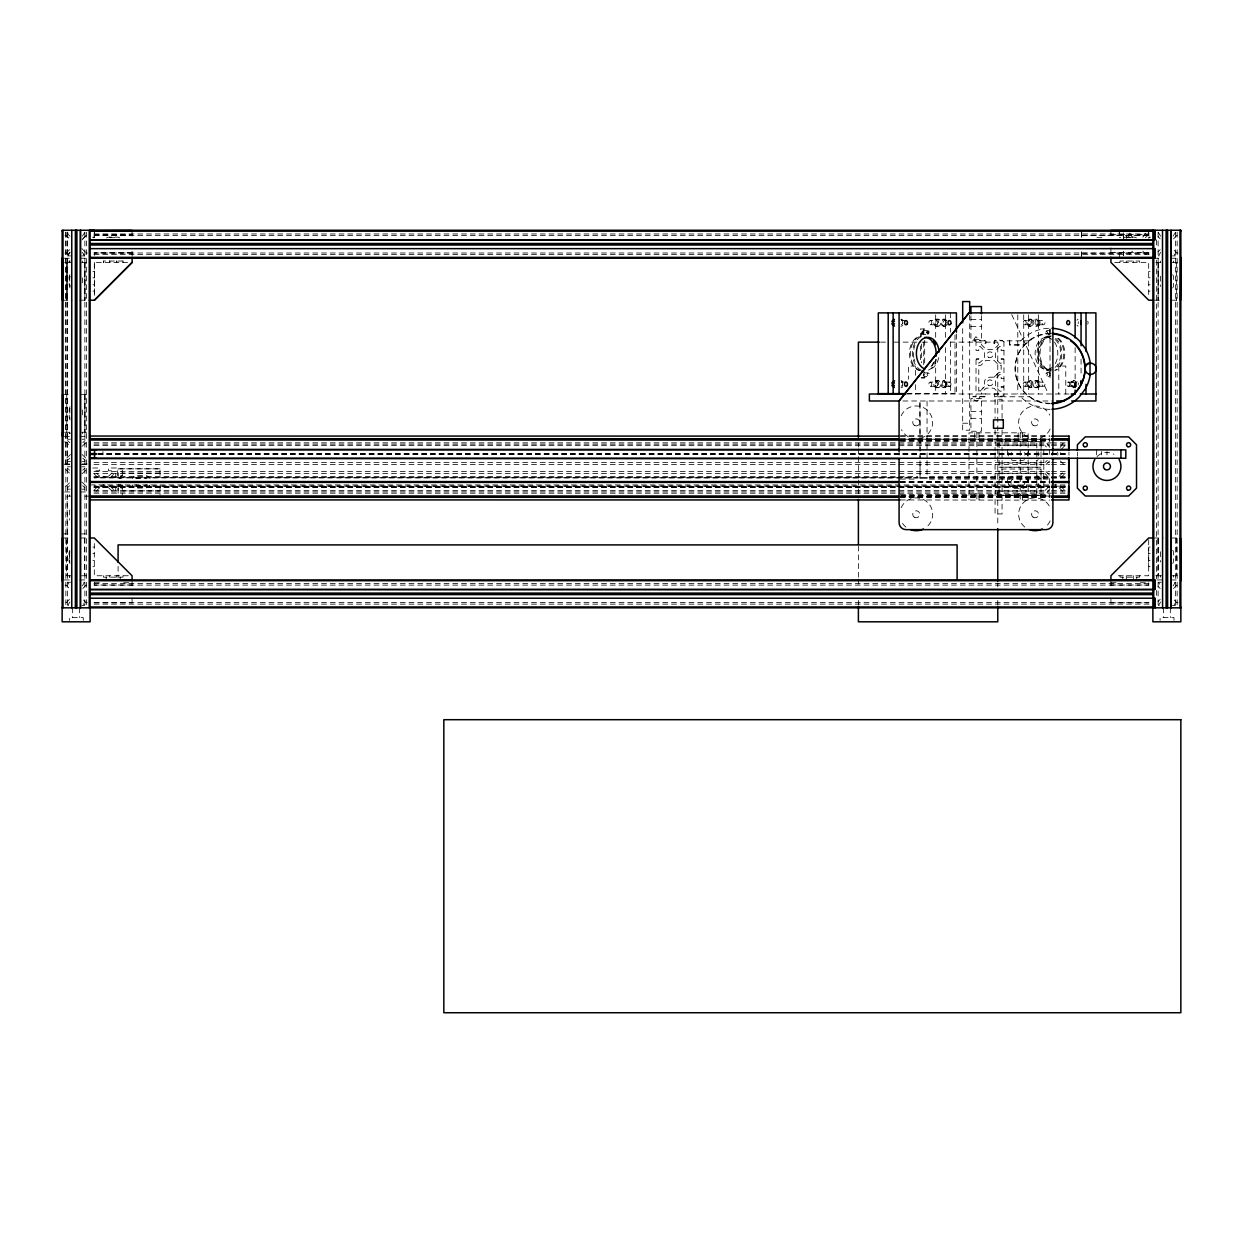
<?xml version="1.0" encoding="UTF-8"?>
<svg xmlns="http://www.w3.org/2000/svg" width="1243" height="1243" viewBox="0 0 1243 1243"><rect width="100%" height="100%" fill="white"/><g stroke="black" fill="none" stroke-linecap="round" stroke-linejoin="round"><path stroke-width="0.75" stroke-dasharray="5 3.75" d="M118.085 493.269L118.085 486.137M118.085 477.84L118.085 468.829L160.036 468.829L160.036 478.369M994.167 394L998.362 394L998.362 392.617L994.089 388.329L989.972 387.909L985.854 388.329L981.582 392.679L981.582 394L985.777 393.922C987.952 399.873 979.313 394.171 979.142 398.024C977.759 406.181 967.613 394.419 975.988 396.719L976.035 359.18M972.663 340.8L975.988 340.862L972.663 340.862L975.895 336.651L979.344 340.38M978.785 358.963L976.345 359.041L978.785 358.963L978.785 363.236L984.378 358.885L984.378 350.666L980.09 346.377L978.785 346.377L978.785 350.65L976.035 350.371L975.988 340.784M979.111 398.117L979.655 396.828M980.105 391.203L984.378 386.853L984.378 382.549A5.329 5.329 0 0 1 989.708 377.219L994.089 377.142L998.968 372.325L1001.159 372.247L1001.159 365.256L998.968 365.333L994.074 360.361L985.854 360.361L980.96 365.333L978.785 365.333L978.785 391.203L984.378 386.853M1003.909 341.903C1004.437 340.66 991.898 337.35 994.167 343.658L998.362 343.581L998.362 344.964L994.074 349.252L989.972 349.671L985.854 349.252L981.582 344.901L981.582 343.581L985.777 343.581C988.123 338.189 977.977 341.701 979.298 339.945M994.089 377.219L998.968 372.247M994.167 343.658L994.447 340.877L1002.557 340.784M1001.159 386.93L1003.536 387.008L1001.159 386.93L1001.159 391.203L999.838 391.203L995.565 386.853L995.565 378.633L999.838 374.345L1001.159 374.345L1001.159 378.618L1003.862 378.447M1001.159 358.963L1003.536 359.041L1001.159 358.963L1001.159 363.236L999.838 363.236L995.565 358.885L995.565 350.666L999.838 346.377L1001.159 346.377L1001.159 350.65L1003.956 350.215M994.167 393.922L994.54 396.797L1003.847 395.927M1041.013 477.949L1041.013 469.031L999.061 469.031L999.061 495.258L1041.013 495.258L1041.013 451.473M1041.013 449.888L1041.416 440.504L1050.382 440.084M1068.98 455.187L1068.98 452.126M1119.29 235.238L1119.29 232.441M1123.656 239.883L1123.656 232.892L1123.656 238.64M1148.687 235.238L1148.687 232.441L1148.827 238.423M1148.687 539.882L1148.687 575.758L1114.707 575.758M1041.013 441.483L999.061 440.985L999.061 467.197L1041.013 467.197L999.061 467.197M924.046 374.485C921.964 381.275 936.072 371.346 924.574 373.04M924.031 374.609L923.176 375.806M66.267 252.997L69.624 249.657M82.38 236.201L84.664 232.596M67.743 254.535L69.888 252.313M82.799 238.858L86 235.517L87.461 235.517M70.028 252.313L67.883 255.903M81.867 239.977L86.155 235.517M69.468 599.328L66.267 602.669L64.947 602.669M82.38 585.873L84.524 582.283L81.727 582.283M69.888 601.985L67.743 605.59L70.54 605.59M82.799 588.529L86 585.189L87.321 585.189M1142.83 237.32L1146.03 232.596M1129.25 254.535L1132.466 251.195M1145.378 237.739L1147.522 235.517M1158.056 251.878L1160.201 249.657M1173.112 236.201L1175.256 232.596M1160.62 252.313L1158.476 255.903L1161.273 255.903M1173.532 238.858L1176.733 235.517L1178.053 235.517M1158.056 601.565L1160.201 599.328M1173.112 585.873L1175.256 582.283L1172.46 582.283M1160.62 601.985L1158.476 605.59L1161.273 605.59M1173.532 588.529L1176.733 585.189L1178.053 585.189M1049.403 454.487L1049.403 449.966L1045.114 445.678M1045.114 462.458L1047.259 460.33M1060.17 447.402L1063.386 442.881M1045.985 464.556L1050.879 459.661M1064.863 445.678L1060.59 449.966L1060.59 454.487M1045.114 490.426L1049.403 486.153L1049.822 482.035L1049.403 477.934L1045.114 473.645M1059.098 476.442L1063.992 471.548M1049.822 488.701L1046.606 493.222M1060.59 477.934L1064.863 473.645M70.447 454.534L65.988 458.822L64.62 458.822M82.784 442.694L85.021 440.55M67.542 460.298L69.763 458.17M82.1 446.315L86.559 442.042M65.848 486.37L70.307 482.082M82.644 470.242L84.881 468.098M67.402 487.846L69.624 485.702M81.96 473.863L86.42 469.59M93.815 490.364L98.275 486.091M108.374 476.38L112.833 472.107L112.833 470.786L108.467 470.786L108.467 467.989L117.417 468.005L118.085 478.384L120.882 478.26M99.813 487.567L95.354 491.855L95.354 493.16M109.928 477.871L114.387 473.583M104.863 476.38L103.34 476.38M103.34 487.567L104.863 487.567M927.868 373.04L927.014 374.609L927.868 375.806M1046.839 375.806L1047.694 374.236L1046.839 373.04M1049.993 331.073C1044.524 328.183 1044.571 336.775 1050.009 333.87M1046.715 333.87L1047.694 332.456L1046.699 331.073M1050.91 336.247L1049.185 336.558A17.48 12.352 -90 0 0 1040.034 353.447A17.48 12.352 -90 0 0 1049.185 370.336L1050.91 370.647M927.993 331.073C919.059 327.437 918.841 337.506 928.008 333.87M922.026 333.87L923.052 332.534L922.12 331.073M979.966 396.797L985.357 396.766M1002.557 396.797L994.586 396.781M94.002 233.964L1149.682 233.964M94.282 234.647L132.038 234.647M1110.931 234.647L1148.687 234.647M94.282 235.238L132.209 235.331M1081.534 235.238L1148.687 235.347M64.947 235.517L66.407 235.517L69.624 238.858L66.267 235.517M94.002 235.517L1149.682 235.517M92.883 237.087L94.282 237.087M1148.687 237.087L1150.086 237.087M92.883 237.677L94.282 237.677M109.664 237.677L116.656 237.677M1096.916 237.677L1103.908 237.677M1119.29 237.677L1120.689 237.677M1126.313 237.677L1133.305 237.677M1148.687 237.677L1150.086 237.677M132.038 252.469L94.282 252.469L94.282 257.254M1110.931 252.469L1148.687 252.469L1148.687 257.363M64.947 252.997L66.407 252.997M86 252.997L87.461 252.997M94.002 252.997L1149.682 252.997M1178.053 252.997L1176.733 252.997L1173.532 249.657M132.209 253.168L94.452 253.168L94.452 257.363M1081.705 253.168L1148.687 253.168M94.002 254.535L1149.682 254.535M67.743 255.903L70.54 255.903M81.727 255.903L84.664 255.903L82.535 252.313M1172.46 255.903L1175.256 255.903L1173.112 252.313M64.325 258.233L71.939 258.233M80.438 258.233L87.942 258.233M1153.753 258.233L1162.578 258.233M1171.061 258.233L1178.675 258.233M70.059 261.03L69.064 261.03L69.22 262.428M123.119 261.03L103.402 261.03L103.402 262.428M1160.62 261.03L1160.403 262.428M1173.361 261.03L1173.578 262.428M70.789 262.428L66.625 262.428L66.625 300.184M81.479 262.428L88.797 262.428M94.452 262.428L94.452 296.409L94.313 262.428L128.433 262.428M1114.707 262.428L1148.687 262.428L1148.687 294.529M1155.741 262.428L1161.521 262.428M1172.211 262.428L1180.57 262.428M92.914 271.518L94.452 271.518M1148.687 271.518L1150.086 271.518M92.914 277.81L94.452 277.81M1148.687 277.81L1150.086 277.81M92.914 284.802L94.452 284.802M1148.687 284.802L1150.086 284.802M92.914 291.095L94.452 291.095M1148.687 291.095L1150.086 291.095M62.43 300.184L72.078 300.184M79.832 300.184L89.387 300.184M1154.359 300.184L1162.671 300.184M1171.761 300.184L1179.98 300.184M936.274 319.187A3.496 2.47 -90 0 1 938.403 324.423A3.496 2.47 -90 0 1 934.13 324.423A3.496 2.47 -90 0 1 936.274 319.187L938.247 319.187A3.496 2.47 -90 0 1 940.392 324.423A3.496 2.47 -90 0 1 936.103 324.423A3.496 2.47 -90 0 1 938.247 319.187M943.577 319.187A3.496 2.47 -90 0 1 945.705 324.423A3.496 2.47 -90 0 1 941.433 324.423A3.496 2.47 -90 0 1 943.577 319.187L944.556 319.187M1029.841 319.202A3.496 2.47 -90 0 1 1031.69 324.656A3.496 2.47 -90 0 1 1027.417 324.19A3.496 2.47 -90 0 1 1029.841 319.202L1030.835 319.202A3.496 2.47 -90 0 1 1032.669 324.656A3.496 2.47 -90 0 1 1028.412 324.19A3.496 2.47 -90 0 1 1030.835 319.202M1035.528 319.187L1037.517 319.187M970.938 319.482L981.426 319.482M906.163 320.601L901.222 320.601A2.098 1.476 -90 0 1 901.284 324.749M930.339 320.585A2.098 1.476 -90 0 1 931.613 323.724A2.098 1.476 -90 0 1 929.049 323.724A2.098 1.476 -90 0 1 930.339 320.585L936.274 320.585M944.556 320.585A2.098 1.476 -90 0 1 945.845 323.724A2.098 1.476 -90 0 1 943.282 323.724A2.098 1.476 -90 0 1 944.556 320.585L949.512 320.585M1024.869 320.601A2.098 1.476 -90 0 1 1025.895 323.926A2.098 1.476 -90 0 1 1023.346 323.522A2.098 1.476 -90 0 1 1024.869 320.601L1029.81 320.601A2.098 1.476 -90 0 1 1030.851 323.926A2.098 1.476 -90 0 1 1028.287 323.522A2.098 1.476 -90 0 1 1029.81 320.601M1037.563 320.585L1043.498 320.585A2.098 1.476 -90 0 1 1044.773 323.724A2.098 1.476 -90 0 1 1042.209 323.724A2.098 1.476 -90 0 1 1043.498 320.585M930.339 324.78L936.274 324.78M944.556 324.78L949.512 324.78M1024.543 324.765L1029.484 324.765M1037.563 324.78L1043.498 324.78M936.274 326.179L938.247 326.179M943.577 326.179L944.556 326.179M1029.453 326.163L1030.447 326.163M1035.637 326.179L1037.61 326.179M970.938 326.443L981.426 326.443M924.792 328.975L920.333 328.975L920.441 336.604M1049.418 335.967L1051.407 335.967M1046.466 337.366L1049.418 337.366A16.081 11.373 -90 0 0 1038.154 355.545A16.081 11.373 -90 0 0 1052.37 368.985M980.012 340.784L985.357 340.846M1029.577 340.846L1003.956 340.846L1003.956 396.766L1029.608 396.766M880.557 342.136L886.352 342.136M894.354 342.136L921.032 342.136M922.353 342.136L931.473 342.136M950.242 342.136L997.772 342.136L997.772 447.014M1046.466 369.528L1049.418 369.528M1051.407 370.927L1049.418 370.927A17.48 12.352 -90 0 1 1037.175 351.163A17.48 12.352 -90 0 1 1052.619 336.558M1050.133 373.04C1044.477 370.026 1044.477 378.82 1050.133 375.806M921.42 377.779L924.683 377.779M921.327 377.919L924.792 377.919L924.683 372.17M936.523 380.731A3.496 2.47 -90 0 1 938.279 386.262A3.496 2.47 -90 0 1 934.006 385.641A3.496 2.47 -90 0 1 936.523 380.731L938.496 380.731A3.496 2.47 -90 0 1 940.252 386.262A3.496 2.47 -90 0 1 935.995 385.641A3.496 2.47 -90 0 1 938.496 380.731M943.577 380.715A3.496 2.47 -90 0 1 945.705 385.952A3.496 2.47 -90 0 1 941.433 385.952A3.496 2.47 -90 0 1 943.577 380.715L944.556 380.715M1029.655 380.715L1030.633 380.715A3.496 2.47 -90 0 1 1032.778 385.952A3.496 2.47 -90 0 1 1028.505 385.952A3.496 2.47 -90 0 1 1030.633 380.715M1035.714 380.715A3.496 2.47 -90 0 1 1037.656 386.107A3.496 2.47 -90 0 1 1033.384 385.796A3.496 2.47 -90 0 1 1035.714 380.715L1037.687 380.715A3.496 2.47 -90 0 1 1039.63 386.107A3.496 2.47 -90 0 1 1035.357 385.796A3.496 2.47 -90 0 1 1037.687 380.715M1073.16 380.715L1074.138 380.715M906.178 382.129L901.237 382.129A2.098 1.476 -90 0 1 901.253 386.293M930.339 382.114A2.098 1.476 -90 0 1 931.613 385.252A2.098 1.476 -90 0 1 929.049 385.252A2.098 1.476 -90 0 1 930.339 382.114L936.274 382.114M944.556 382.114L949.512 382.114M1024.885 382.129A2.098 1.476 -90 0 1 1025.879 385.485A2.098 1.476 -90 0 1 1023.331 385.019A2.098 1.476 -90 0 1 1024.885 382.129L1029.841 382.129A2.098 1.476 -90 0 1 1030.835 385.485A2.098 1.476 -90 0 1 1028.287 385.019A2.098 1.476 -90 0 1 1029.841 382.129M1037.563 382.114L1043.498 382.114A2.098 1.476 -90 0 1 1044.773 385.252A2.098 1.476 -90 0 1 1042.209 385.252A2.098 1.476 -90 0 1 1043.498 382.114M1068.219 382.114L1073.16 382.114M930.339 386.309L936.274 386.309M944.556 386.309L949.512 386.309M1024.512 386.293L1029.468 386.293M1037.563 386.309L1043.498 386.309M1068.219 386.309L1073.16 386.309M936.01 387.692L937.999 387.692M943.577 387.707L944.556 387.707M1029.655 387.707L1030.633 387.707M1035.45 387.707L1037.439 387.707M1073.16 387.707L1074.138 387.707M907.079 393.627L955.012 393.627M906.52 394L1069.601 394M63.175 394.497L71.488 394.497M80.577 394.497L88.797 394.497M972.663 396.797L975.988 396.797M902.884 400.992L1052.899 400.992M970.938 411.355L981.426 411.355M970.938 418.332L981.426 418.332M962.688 423.226L969.68 423.226M64.574 432.253L70.338 432.253M81.634 432.253L89.387 432.253M70.059 433.652L69.22 432.253M900.352 435.92L1049.605 435.92M900.352 436.122L1049.605 436.122M64.372 436.448L71.908 436.448M79.987 436.448L87.647 436.448M900.352 438.748L1049.605 438.748M67.542 439.245L70.447 439.245M82.1 439.245L85.021 439.245M900.352 440.069L1049.605 440.069M900.352 440.473L1049.915 440.488M900.352 441.467L1049.605 441.467M64.62 442.042L65.988 442.042L70.447 446.315M94.002 442.819L1050.801 442.881M1051.531 442.865L1065.111 442.865M94.002 444.139L1049.605 444.186M1051.531 444.186L1065.111 444.186M999.061 445.18L1036.817 445.18M94.002 445.615L1049.605 445.662M1051.531 445.662L1066.183 445.678M97.871 453.586L1068.98 453.633M97.871 454.006L1068.98 454.052M97.871 454.425L1068.98 454.472M1036.817 460.563L1038.216 459.708M67.542 461.619L70.447 461.619M82.1 461.619L85.021 461.619M93.986 462.396L1049.589 462.443M1051.531 462.443L1066.183 462.458M999.061 463.002L1036.817 463.002L1036.817 467.197L1036.817 440.985M64.776 463.996L70.012 463.996M82.256 463.996L87.492 463.996M64.62 464.416L71.908 464.416M80.655 464.416L87.647 464.416M93.986 464.494L1049.589 464.54M1051.531 464.54L1066.183 464.556M67.402 466.793L70.307 466.793M81.96 466.793L84.881 466.793M92.743 467.989L99.735 467.989L99.735 470.786L95.354 470.786L95.354 472.107L99.813 476.38M160.036 468.829L118.085 468.829M93.986 471.485L1049.589 471.532M1051.531 471.532L1066.183 471.548M160.036 473.024L122.28 473.024L122.28 468.829L122.28 478.617M999.061 473.226L1036.817 473.226M93.986 473.583L1049.589 473.63M1051.531 473.63L1066.183 473.645M122.28 475.463L120.882 475.463L120.882 478.617M1036.817 476.022L1038.216 476.022L1038.216 488.608L1036.817 488.608M93.986 476.38L917.785 476.426M929.422 476.426L1049.589 476.426M1051.531 476.426L1065.096 476.426M94.002 477.359L896.125 477.405M898.067 477.405L917.489 477.405M929.142 477.405L1049.558 477.405M1051.5 477.405L1065.096 477.405M918.406 477.825L93.986 477.778L917.785 477.902M929.422 477.825L1049.915 477.825M1051.531 477.825L1065.158 477.825M929.422 477.902L1049.589 477.918M1051.531 477.918L1065.096 477.918M1038.216 478.819L1041.013 478.819M900.336 479.083L917.785 479.083M929.422 479.083L1049.589 479.083M900.336 481.6L1049.589 481.6M900.336 482.02L1049.589 482.02M900.336 482.439L1049.589 482.439M90.117 484.91L1049.589 484.956M1051.531 484.956L1065.096 484.956M120.882 485.252L118.085 484.786M1038.216 485.811L1041.013 485.811M94.002 486.588L1049.915 486.634M1051.811 486.634L1065.158 486.634M93.986 487.147L1049.589 487.194M1051.531 487.194L1065.096 487.194M93.986 487.567L1049.589 487.613M1051.5 487.613L1065.096 487.613M122.28 488.048L120.882 488.048L120.882 484.786M67.402 489.167L70.307 489.167M81.96 489.167L84.881 489.167M93.986 490.364L1049.589 490.41M1051.5 490.41L1066.183 490.426M122.28 490.845L160.036 490.845M999.061 491.063L1036.817 491.063L1036.817 495.242L1036.817 469.031M64.698 491.948L70.416 491.948M80.329 491.948L87.492 491.964M93.986 491.855L1049.589 491.902M1051.531 491.902L1065.096 491.902M93.986 493.16L1050.801 493.222M1051.531 493.207L1065.096 493.207M900.336 494.605L1049.589 494.605M69.779 494.745L69.561 496.143M999.061 495.258L1041.013 495.258M900.942 495.584L1049.915 495.584M900.336 496.004L1049.915 496.004M70.68 496.143L67.122 496.143L67.122 533.9M84.944 496.143L89.139 496.143M1050.382 496.019L1042.224 496.019L1041.013 494.714M900.336 496.703L1049.589 496.703M900.336 496.827L1049.589 496.843M900.336 497.324L1049.589 497.324M900.336 499.95L1049.589 500.152M62.927 533.9L71.83 533.9M80.329 533.9L89.139 533.9M62.927 538.001L71.83 538.001M80.329 538.001L89.139 538.001M1153.768 538.001L1163.262 538.001M1171.17 538.001L1180.57 538.001M92.914 547.091L94.313 547.091M1150.086 547.091L1148.687 547.091L1148.687 566.668L1150.086 566.668M92.914 553.384L94.313 553.384M1148.687 553.384L1150.086 553.384M92.914 560.375L94.313 560.375M1148.687 560.375L1150.086 560.375M92.914 566.668L94.313 566.668M70.789 575.758L66.625 575.758L66.625 538.001M81.479 575.758L89.247 575.758M128.293 575.758L94.313 575.758L94.313 541.777M1161.521 575.758L1157.948 575.758L1157.948 538.001M1172.211 575.758L1179.98 575.758M1155.757 575.758L1158.538 575.758L1158.538 538.001M69.919 577.156L69.064 575.758M1160.62 577.156L1160.403 575.758M1173.361 577.156L1173.578 575.758M64.325 579.953L71.768 579.953M79.832 579.953L87.942 579.953M1156.969 579.953L1162.5 579.953M1171.232 579.953L1178.675 579.953M70.54 582.283L67.743 582.283L69.888 585.873M1161.273 582.283L1158.476 582.283L1160.62 585.873M94.313 582.749L102.703 582.749M123.678 582.749L132.069 582.749M1110.931 582.749L1119.322 582.749M1140.297 582.749L1148.687 582.749M94.002 583.557L1149.387 583.557M132.069 585.018L94.313 585.018L94.313 580.823M1110.931 585.018L1148.687 585.018L1148.687 580.823M64.947 585.189L66.267 585.189L69.468 588.529M94.002 585.111L1149.387 585.111M87.321 602.669L86 602.669L82.799 599.328M94.002 602.591L1149.387 602.591M1178.053 602.669L1176.733 602.669L1173.532 599.328M94.313 602.855L132.069 602.855M1110.931 602.855L1148.687 602.855M94.002 604.129L1149.387 604.129M81.727 605.59L84.524 605.59L82.38 601.985M1172.46 605.59L1175.256 605.59L1173.112 601.985M64.574 262.428L67.371 262.428M920.333 370.647L918.624 370.336A17.48 12.352 -90 0 1 909.456 353.447A17.48 12.352 -90 0 1 918.624 336.558L921.327 336.247L921.327 328.975M67.542 440.55L69.763 442.694M82.1 454.534L86.559 458.822M82.784 458.17L85.021 460.298M109.928 486.091L114.387 490.364M93.815 473.583L98.275 477.871M108.374 487.567L112.833 491.855L112.833 493.16M67.402 468.098L69.624 470.242M81.96 482.082L86.42 486.37M65.848 469.59L70.307 473.863M82.644 485.702L84.881 487.846M1049.822 447.402L1046.606 442.881M1060.326 460.889L1063.992 464.556M1045.985 471.548L1050.879 476.442M1060.59 486.153L1064.863 490.426M1059.098 487.629L1063.386 491.917L1063.386 493.222M1160.62 236.201L1158.476 232.596M1158.056 236.621L1160.201 238.858M1132.466 237.32L1129.25 232.596M1127.774 235.517L1129.918 237.739M1142.83 251.195L1146.03 254.535M1158.056 586.308L1160.201 588.529M67.743 233.964L70.028 236.201M81.867 248.538L86.155 252.997M82.38 252.313L84.524 255.903M1011.755 314.65L1048.377 394M920.053 477.902L920.022 460.594L920.053 475.976M1177.152 232.208L1177.152 605.9M1176.375 262.428L1176.375 300.184M1176.375 538.001L1176.375 575.758M1175.598 232.208L1175.598 605.9M1173.998 620.412L1173.998 617.616L1160.076 617.616L1160.076 620.412M1170.347 607.827L1170.347 617.616M1163.386 607.827L1163.386 617.616M1158.538 262.428L1158.554 300.184M1158.119 232.208L1158.119 605.9M1157.948 262.428L1157.948 300.184M1156.58 239.946L1156.58 247.699M1156.58 260.175L1156.58 578.787M1156.58 590.409L1156.58 596.22M1139.598 262.428L1139.598 261.03L1120.021 261.03L1120.021 262.428M1139.598 575.758L1139.598 577.156L1120.021 577.156L1120.021 575.758M1136.801 577.156L1136.801 579.953M1133.305 261.03L1133.305 262.428M1133.305 575.758L1133.305 579.953M1126.453 235.517L1126.453 238.423M1126.313 261.03L1126.313 262.428M1126.313 575.758L1126.313 579.953M1123.656 251.739L1123.656 255.623M1123.486 232.845L1123.486 238.532M1123.486 251.645L1123.486 255.499M1122.817 577.156L1122.817 579.953M1119.461 232.55L1119.461 235.347M1119.461 253.168L1119.461 257.363M1110.931 230.452L1110.931 239.961M1110.931 247.854L1110.931 257.254M1110.931 580.823L1110.931 589.633M1110.931 598.132L1110.931 607.035M1106.969 451.551L1106.969 454.907M1101.609 451.551L1101.609 454.907M1096.435 449.873L1096.435 454.907M1081.705 231.151L1081.705 238.361M1081.705 252.08L1081.705 255.607M1081.534 232.441L1081.534 239.961M1081.534 251.909L1081.534 257.254M1081.068 359.243L1081.068 376.613M1077.37 452.312L1077.37 456.088M1075.133 347.652L1075.133 388.204M1065.779 394L1065.779 366.032L1058.787 366.032L1058.787 394M1052.899 451.193L1052.899 455.062M1050.024 329.115L1050.024 377.779M1049.915 328.975L1049.915 336.247M1049.915 370.647L1049.915 377.919M1043.809 449.795L1043.809 454.922M1043.809 459.661L1043.809 462.458M1043.809 464.556L1043.809 471.548M1043.809 473.645L1043.809 490.426M1041.013 440.985L1041.013 450.339M1038.542 314.821L1038.542 394M1038.216 451.799L1038.216 455.901M1028.66 314.821L1028.66 394M1028.427 449.795L1028.427 454.922M1028.427 477.84L1028.427 486.339M1028.147 499.95L1028.147 432.828L968.996 432.828L968.996 499.95M1023.719 314.821L1023.719 394M1022.336 432.828L1022.336 439.121M1022.336 499.95L1022.336 493.657L1018.141 493.657L1018.141 499.95M1020.239 432.828L1020.239 499.95M1018.141 432.828L1018.141 439.121M1017.784 314.821L1017.784 394M1009.751 340.846L1009.751 344.839L1024.791 344.839L1032.622 338.516A34.959 34.959 0 0 1 1050.102 333.839M1009.549 340.846L1009.549 345.041L1024.636 345.041L1019.819 351.318A34.959 34.959 0 0 0 1025.382 393.518L1032.622 399.065A34.959 34.959 0 0 0 1050.102 403.757M1007.451 449.795L1007.451 454.922M1007.451 477.84L1007.451 486.339M1002.06 418.378L1002.06 399.267L995.068 399.267L995.068 418.378M1002.06 429.845L1002.06 450.867M1002.06 452.778L1002.06 458.512M1002.06 460.423L1002.06 513.934L995.068 513.934L995.068 460.423M997.772 448.956L997.772 454.783M997.772 456.725L997.772 526.644M997.772 582.967L997.772 586.851M997.772 600.447L997.772 604.331M995.068 429.845L995.068 450.867M995.068 452.778L995.068 458.512M981.426 315.691L981.426 339.355L970.938 339.355L970.938 313.826M978.987 432.828L978.987 439.121M978.987 499.95L978.987 493.657L974.792 493.657L974.792 499.95M976.889 432.828L976.889 499.95M974.792 432.828L974.807 439.121M969.68 315.085L969.68 430.218L962.688 430.218L962.688 326.676M956.426 334.134L956.426 394M955.012 334.88L955.012 394M950.491 312.894L950.491 318.69M950.491 328.338L950.491 332.207M950.491 341.856L950.491 394M945.55 314.821L945.55 338.003M945.55 347.652L945.55 394M935.668 314.821L935.668 338.003M935.668 359.243L935.668 394M927.045 400.992L927.045 450.976M927.045 452.903L927.045 458.667M927.045 460.594L927.045 477.902M924.683 340.349L924.683 362.801M923.798 328.975L923.798 336.34M923.704 342.213L923.704 364.681M923.798 370.554L923.798 377.919M921.42 344.093L921.42 362.801M920.441 345.958L920.441 360.936M915.423 375.355L915.423 366.032L908.431 366.032L908.431 379.084M915.423 384.677L915.423 394M899.077 451.193L899.077 455.062M858.4 443.129L858.4 447.014M858.4 448.956L858.4 454.783M858.4 456.725L858.4 478.089M858.4 480.031L858.4 493.626M858.4 546.065L858.4 577.14M858.4 579.083L858.4 586.851M858.4 600.447L858.4 604.331M160.036 485.5L160.036 495.04M132.038 231.043L132.038 239.355M132.038 251.319L132.209 257.363M132.069 580.823L132.069 589.633M132.069 598.132L132.069 607.035M122.979 261.03L123.119 262.428M122.979 575.758L122.979 577.156L103.402 577.156L103.402 575.758M122.28 484.91L122.28 495.04M120.183 577.156L120.183 579.953M118.085 485.687L118.085 493.782M118.085 566.264L118.085 577.917M116.826 261.03L116.826 262.428M116.687 261.03L116.687 262.428M116.687 575.758L116.687 577.156M115.754 473.583L115.754 477.778M115.754 486.168L115.754 490.364M109.835 261.03L109.835 262.428M109.695 261.03L109.695 262.428M109.695 575.758L109.695 577.156M106.199 577.156L106.199 579.953M103.542 261.03L103.542 262.428M102.936 451.551L102.936 454.907M94.282 232.441L94.282 238.205M86.42 232.208L86.42 605.9M85.192 262.428L85.192 300.184M85.192 394.497L85.192 432.253M84.881 232.208L84.881 605.9M84.602 262.428L84.602 300.184M84.602 394.497L84.602 432.253M84.524 232.596L84.524 233.964M84.446 262.428L84.462 300.184M84.446 538.001L84.446 575.758M83.265 620.412L83.265 617.616L69.344 617.616L69.344 620.412M82.395 261.03L82.395 262.428M82.395 277.81L82.395 284.802M82.395 409.879L82.395 416.871M82.395 432.253L82.395 433.652M79.614 607.827L79.614 617.616M72.653 607.827L72.653 617.616M69.67 261.03L69.81 262.428M69.888 276.179A6.293 6.293 0 0 0 69.67 277.81L69.81 284.802A6.293 6.293 0 0 0 69.888 286.434M69.81 432.253L69.81 433.652M69.67 575.758L69.67 577.156M69.561 553.384L69.561 560.375M69.561 575.758L69.561 577.156M67.883 232.596L67.883 233.964M67.542 232.208L67.542 464.416M67.402 232.208L67.402 605.9M67.215 262.428L67.215 300.184M67.215 538.001L67.215 575.758M66.765 262.428L66.765 300.184M66.765 394.497L66.765 432.253M65.988 232.208L65.988 464.416M65.848 232.208L65.848 605.9M1050.102 409.351A40.351 40.351 0 0 1 1020.814 396.766M1020.798 340.846A40.398 40.398 0 0 1 1050.102 328.261M1011.289 459.708A6.293 6.293 0 0 0 1014.443 460.563L1021.435 460.563A6.293 6.293 0 0 0 1024.574 459.708M1008.368 455.901A6.293 6.293 0 0 1 1008.368 452.638M1027.51 452.638A6.293 6.293 0 0 1 1027.51 455.901M1024.465 452.514A3.496 3.496 0 0 1 1024.807 455.171M1011.072 455.171A3.496 3.496 0 0 1 1011.414 452.514M105.096 484.801A2.999 2.999 0 0 1 103.091 484.801M150.108 484.91A6.293 6.293 0 0 1 144.654 488.048L137.662 488.048A6.293 6.293 0 0 1 132.209 484.91M150.108 478.617A6.293 6.293 0 0 0 144.654 475.463L137.662 475.463A6.293 6.293 0 0 0 132.209 478.617M135.907 484.786A3.496 3.496 0 0 0 137.662 485.252L144.654 485.252A3.496 3.496 0 0 0 146.394 484.786M135.907 478.741A3.496 3.496 0 0 1 137.662 478.26L144.654 478.26A3.496 3.496 0 0 1 146.394 478.741M1050.117 520.879A16.439 16.423 0 0 1 1045.922 526.628M1024.807 527.079A16.439 16.423 0 0 1 1024.791 501.457A16.439 16.423 0 0 1 1049.822 507.004M1050.117 429.006A16.439 16.423 0 0 1 1025.18 435.501A16.439 16.423 0 0 1 1024.62 409.724A16.439 16.423 0 0 1 1049.822 415.115M901.175 415.768A16.439 16.423 0 0 1 926.128 409.273A16.439 16.423 0 0 1 926.688 435.05A16.439 16.423 0 0 1 901.486 429.658M901.175 507.657A16.439 16.423 0 0 1 925.942 501.022A16.439 16.423 0 0 1 927.06 526.628M905.945 527.079A16.439 16.423 0 0 1 901.486 521.532M1097.056 456.554A13.984 13.984 0 0 1 1113.93 454.332M69.888 551.752A6.293 6.293 0 0 0 69.67 553.384L69.67 560.375A6.293 6.293 0 0 0 69.888 562.007M1172.739 550.229A6.293 6.293 0 0 1 1173.578 553.384L1173.578 560.375A6.293 6.293 0 0 1 1172.739 563.514M1160.62 276.179A6.293 6.293 0 0 0 1160.403 277.81L1160.403 284.802A6.293 6.293 0 0 0 1160.62 286.434M1160.62 551.752A6.293 6.293 0 0 0 1160.403 553.384L1160.403 560.375A6.293 6.293 0 0 0 1160.62 562.007M70.059 287.956A6.293 6.293 0 0 1 69.22 284.802L69.064 277.81A6.293 6.293 0 0 1 69.919 274.672M1172.739 274.672A6.293 6.293 0 0 1 1173.578 277.81L1173.578 284.802A6.293 6.293 0 0 1 1172.739 287.956M69.779 509.91A6.293 6.293 0 0 0 69.561 511.526L69.561 518.517A6.293 6.293 0 0 0 69.779 520.149M69.919 563.514A6.293 6.293 0 0 1 69.064 560.375L69.064 553.384A6.293 6.293 0 0 1 69.919 550.229M1123.175 237.926A6.293 6.293 0 0 1 1126.313 237.087L1133.305 237.087A6.293 6.293 0 0 1 1136.459 237.926M106.525 237.926A6.293 6.293 0 0 1 109.664 237.087L116.656 237.087A6.293 6.293 0 0 1 119.81 237.926M1056.115 484.754A2.937 2.937 0 0 1 1054.996 484.972M1057.203 452.141A2.937 2.937 0 0 1 1057.715 455.202M1052.277 455.202A2.937 2.937 0 0 1 1052.79 452.141M1055.602 338.314A17.48 12.352 -90 0 1 1055.602 368.581M1057.575 338.314A17.48 12.352 -90 0 1 1063.651 355.731A17.48 12.352 -90 0 1 1054.608 370.336M1048.206 370.336A17.48 12.352 -90 0 1 1039.039 353.447A17.48 12.352 -90 0 1 1048.206 336.558M1058.57 338.314A17.48 12.352 90 0 1 1064.645 355.731A17.48 12.352 90 0 1 1055.587 370.336M1075.381 387.241A3.496 2.47 -90 0 1 1071.684 384.522A3.496 2.47 -90 0 1 1074.993 380.917A3.496 2.47 -90 0 1 1075.894 386.682M1055.105 339.525A16.081 11.373 -90 0 1 1055.105 367.369M1052.137 367.369A16.081 11.373 -90 0 1 1035.093 353.447A16.081 11.373 -90 0 1 1052.137 339.525M1054.499 342.074A16.081 11.373 -90 0 1 1054.499 364.82M1078.069 326.054A3.496 2.47 -90 0 1 1076.951 325.153M1076.951 320.212A3.496 2.47 -90 0 1 1078.069 319.311M1076.795 386.418A3.496 2.47 -90 0 1 1078.318 380.762M1087.672 321.191A2.098 1.476 -90 0 1 1087.672 324.159M1078.303 323.584A3.496 2.47 -90 0 1 1078.303 321.782M1078.24 384.771A3.496 2.47 -90 0 1 1078.38 382.968M936.399 359.413A17.48 12.352 -90 0 1 927.977 370.336M921.591 370.336A17.48 12.352 -90 0 1 912.424 353.447A17.48 12.352 -90 0 1 921.591 336.558M933.509 362.179A17.48 12.352 -90 0 1 928.987 368.581M919.602 370.336A17.48 12.352 -90 0 1 910.451 353.447A17.48 12.352 -90 0 1 919.602 336.558M900.895 319.389A3.496 2.47 -90 0 1 902.527 322.496A3.496 2.47 -90 0 1 901.128 325.837M901.299 381.181A3.496 2.47 -90 0 1 901.299 387.241M934.627 361.48A16.081 11.373 -90 0 1 930.463 367.369M914.941 361.48A16.081 11.373 -90 0 1 914.102 358.947M913.807 357.611A16.081 11.373 -90 0 1 913.589 350.65M913.807 349.283A16.081 11.373 -90 0 1 914.941 345.399M938.729 357.611A16.081 11.373 -90 0 1 930.696 368.985M901.253 319.202A3.496 2.47 -90 0 1 902.931 320.414M902.667 325.34A3.496 2.47 -90 0 1 900.864 326.163M901.051 380.715A3.496 2.47 -90 0 1 902.806 381.741M902.806 386.682A3.496 2.47 -90 0 1 901.051 387.707M946.311 325.153A3.496 2.47 -90 0 1 942.815 325.153A3.496 2.47 -90 0 1 942.815 320.212A3.496 2.47 -90 0 1 946.311 320.212M70.028 408.248A6.293 6.293 0 0 0 69.81 409.879L69.81 416.871A6.293 6.293 0 0 0 70.028 418.503M70.059 420.01A6.293 6.293 0 0 1 69.22 416.871L69.22 409.879A6.293 6.293 0 0 1 70.059 406.725M69.81 277.81A6.293 6.293 0 0 1 70.028 276.195M70.028 286.434A6.293 6.293 0 0 1 69.81 284.802M1050.102 403.307A34.959 34.959 0 0 1 1015.143 368.348A34.959 34.959 0 0 1 1050.102 333.388M922.104 332.114C923.098 337.21 925.212 328.68 922.12 332.052C923.114 337.335 925.149 328.54 922.104 332.114M981.426 398.444L970.938 398.444L970.938 431.243L981.426 431.243L981.426 398.444M1049.605 439.245L900.352 439.23L1049.605 439.369M1021.435 476.022L1014.443 476.022A6.293 6.293 0 0 0 1008.151 482.315A6.293 6.293 0 0 0 1014.443 488.608L1021.435 488.608A6.293 6.293 0 0 0 1027.728 482.315A6.293 6.293 0 0 0 1021.435 476.022M1021.435 478.819L1014.443 478.819A3.496 3.496 0 0 0 1010.947 482.315A3.496 3.496 0 0 0 1014.443 485.811L1021.435 485.811A3.496 3.496 0 0 0 1024.931 482.315A3.496 3.496 0 0 0 1021.435 478.819M1049.589 486.137L93.986 486.091L1049.589 486.215M1065.096 486.137L1051.5 486.137L1065.096 486.215M920.006 450.976L919.944 400.992L920.053 450.976M920.022 458.667L920.022 452.903L920.053 458.667M94.452 235.331L94.452 232.55L94.452 235.347M1033.088 517.135A3.496 3.496 0 0 0 1038.573 514.571A3.496 3.496 0 0 0 1033.601 511.106A3.496 3.496 0 0 0 1033.088 517.135M1033.088 425.246A3.496 3.496 0 0 0 1038.573 422.682A3.496 3.496 0 0 0 1033.601 419.217A3.496 3.496 0 0 0 1033.088 425.246M914.226 425.246A3.496 3.496 0 0 0 919.711 422.682A3.496 3.496 0 0 0 914.739 419.217A3.496 3.496 0 0 0 914.226 425.246M914.226 517.135A3.496 3.496 0 0 0 919.711 514.571A3.496 3.496 0 0 0 914.739 511.106A3.496 3.496 0 0 0 914.226 517.135M988.34 357.223A2.937 2.937 0 0 0 992.893 354.97A2.937 2.937 0 0 0 988.667 352.142A2.937 2.937 0 0 0 988.34 357.223M988.34 385.252A2.937 2.937 0 0 0 992.908 382.999A2.937 2.937 0 0 0 988.667 380.172A2.937 2.937 0 0 0 988.34 385.252M1069.26 385.687A2.098 1.476 -90 0 0 1068.592 382.176A2.098 1.476 -90 0 0 1066.774 384.755A2.098 1.476 -90 0 0 1069.26 385.687M1031.395 386.682A3.496 2.47 -90 0 0 1030.292 380.84A3.496 2.47 -90 0 0 1027.262 385.112A3.496 2.47 -90 0 0 1031.395 386.682M1074.201 385.687A2.098 1.476 -90 0 0 1073.548 382.176A2.098 1.476 -90 0 0 1071.73 384.755A2.098 1.476 -90 0 0 1074.201 385.687M1074.9 386.682A3.496 2.47 -90 0 0 1073.797 380.84A3.496 2.47 -90 0 0 1070.767 385.112A3.496 2.47 -90 0 0 1074.9 386.682M1037.361 325.107A3.496 2.47 -90 0 0 1036.18 319.28A3.496 2.47 -90 0 0 1033.213 323.646A3.496 2.47 -90 0 0 1037.361 325.107M1038.604 385.687A2.098 1.476 -90 0 0 1037.936 382.176A2.098 1.476 -90 0 0 1036.134 384.755A2.098 1.476 -90 0 0 1038.604 385.687M1038.604 324.159A2.098 1.476 -90 0 0 1037.936 320.647A2.098 1.476 -90 0 0 1036.134 323.227A2.098 1.476 -90 0 0 1038.604 324.159M1039.334 325.107A3.496 2.47 -90 0 0 1038.154 319.28A3.496 2.47 -90 0 0 1035.186 323.646A3.496 2.47 -90 0 0 1039.334 325.107M950.553 385.687A2.098 1.476 -90 0 0 949.885 382.176A2.098 1.476 -90 0 0 948.067 384.755A2.098 1.476 -90 0 0 950.553 385.687M945.612 385.687A2.098 1.476 -90 0 0 944.944 382.176A2.098 1.476 -90 0 0 943.126 384.755A2.098 1.476 -90 0 0 945.612 385.687M946.311 386.682A3.496 2.47 -90 0 0 945.193 380.84A3.496 2.47 -90 0 0 942.178 385.112A3.496 2.47 -90 0 0 946.311 386.682M937.315 385.687A2.098 1.476 -90 0 0 936.647 382.176A2.098 1.476 -90 0 0 934.829 384.755A2.098 1.476 -90 0 0 937.315 385.687M937.315 324.159A2.098 1.476 -90 0 0 936.647 320.647A2.098 1.476 -90 0 0 934.829 323.227A2.098 1.476 -90 0 0 937.315 324.159"/><path stroke-width="1.5" d="M95.929 449.904L90.117 449.904L90.117 436.044L898.409 436.122M1068.98 458.17L1068.98 499.981L1051.5 499.95M1068.98 449.95L1068.98 436.091M62.15 580.823L62.43 575.758M62.585 432.253L62.57 436.448L62.57 394.497M62.305 231.043L62.181 230.841M1180.85 257.363L1180.57 300.184M1180.85 607.143L1180.632 607.827M1068.669 449.857L1068.436 440.379M1085.061 368.798C1084.844 381.104 1078.132 392.741 1067.582 399.065A34.959 34.959 0 0 1 1051.92 403.711M1071.59 400.992L1095.906 400.992L1095.906 312.894L968.996 312.894L899.077 400.992L899.077 451.193M899.077 400.992L968.996 312.894M90.117 300.184L94.452 300.184L132.069 262.428M94.452 300.184L132.209 262.428L132.069 258.233M1068.359 495.786L1068.669 486.246M1068.669 477.825L1068.669 458.279M89.993 230.545L132.038 230.452M1110.931 230.452L1152.882 230.452M90.117 231.151L1155.213 231.151M90.117 239.883L1155.213 239.883L1155.213 230.266M90.117 239.977L1153.271 239.977M90.117 243.504L1153.271 243.504M90.117 244.249L1153.271 244.249M90.117 245.011L1153.271 245.011M90.117 248.631L1155.213 248.631L1155.213 258.233L90.117 258.233M90.117 257.363L1155.213 257.363M1152.882 300.184L1148.687 300.184L1110.931 262.428L1110.931 258.233M879.345 342.136L858.4 342.136L858.4 437.303M878.304 393.627L905.153 393.627M905.525 394L869.37 394L869.37 400.992L899.342 400.992M1071.186 394L1074.993 394M1080.276 394L1095.906 394M1056.643 400.992L1064.117 400.992M1051.531 436.122L1068.98 436.122M90.117 438.701L898.409 438.748M1051.531 438.748L1068.98 438.748M90.117 439.199L898.409 439.23M1051.531 439.245L1068.98 439.245M90.117 440.022L900.01 440.069M1051.5 440.069L1068.98 440.069M90.117 449.391L899 449.438M1051.811 449.438L1068.98 449.438M90.117 449.811L1125.816 449.873L1125.816 458.263L90.117 458.201L95.929 458.123M90.117 453.586L95.929 453.586M90.117 454.006L95.944 454.006M90.117 454.425L95.929 454.425M90.117 458.62L900.01 458.667M1051.5 458.667L1068.98 458.667M920.053 477.902L927.045 477.902M90.117 481.554L898.409 481.6M1051.531 481.6L1068.98 481.6M90.117 481.973L898.409 482.02M1051.531 482.02L1068.98 482.02M90.117 482.393L898.409 482.439M1051.531 482.439L1068.98 482.439M90.117 495.957L898.409 496.004M1051.531 496.004L1068.98 496.004M90.117 496.78L898.409 496.827M1051.531 496.843L1068.98 496.843M90.117 497.278L898.409 497.324M1051.531 497.324L1068.98 497.324M90.117 499.904L900.01 499.95M90.117 538.001L94.313 538.001L132.069 575.758L132.069 579.953L90.117 579.953L1155.213 579.86L1155.213 589.477L90.117 589.477M1152.882 538.001L1148.687 538.001L1110.931 575.758L1110.931 579.953L1152.882 579.953M90.117 580.73L1155.213 580.73M90.117 589.57L1153.271 589.57M90.117 593.097L1153.271 593.097M90.117 593.843L1153.271 593.843M90.117 594.605L1153.271 594.605M90.117 598.209L1155.213 598.209L1155.213 607.827M90.117 606.957L1155.213 606.957M62.15 607.827L1180.85 607.827M90.133 230.545L94.282 230.452M1089.101 374.609L1090.173 374.749M1070.611 340.846C1079.281 346.704 1084.409 357.005 1084.875 367.353L1085.232 366.219A5.997 5.997 0 0 1 1090.173 362.816M1180.57 230.266L1180.85 231.151M62.243 257.876L62.585 300.184M62.523 258.156L62.43 300.184M1180.85 580.823L1180.57 538.001M1179.98 230.266L1179.98 607.827M1167.628 230.266L1167.628 607.827M1166.866 230.266L1166.866 607.827M1166.105 230.266L1166.105 607.827M1162.5 230.266L1162.578 607.827M1153.753 230.266L1153.753 607.827M1152.882 230.266L1152.882 621.811L1180.85 621.811L1180.85 230.266L62.15 230.266L62.15 621.811L90.117 621.811L90.117 230.266M1120.922 449.873L1120.922 458.263M1086.009 312.894L1086.009 351.52M1086.009 384.336L1086.009 394M1081.068 312.894L1081.068 345.725M1081.068 380.482L1081.068 384.336M1077.37 450.432L1077.37 444.776L1085.263 436.868L1128.613 436.868L1136.522 444.776L1136.522 488.126L1128.613 496.019L1085.263 496.019L1077.37 488.126L1077.37 457.968M1075.133 312.894L1075.133 338.003M1075.133 390.131L1075.133 394M1052.899 312.894L1052.899 450.789M1052.899 458.558L1052.899 522.65A6.992 6.992 0 0 1 1045.907 529.642L906.069 529.642A6.992 6.992 0 0 1 899.077 522.65L899.077 458.916M997.772 528.586L997.772 581.025M997.772 606.273L997.772 621.811L858.4 621.811L858.4 606.273M981.426 313.826L981.426 306.555L970.938 306.57L970.938 313.826M969.68 313.158L969.68 301.567L962.688 301.567L962.688 322.807M957.11 579.86L957.11 544.9L118.085 544.9L118.085 562.38M956.426 332.207L956.426 312.894L878.304 312.894L878.304 394M899.077 312.894L899.077 394M893.142 312.894L893.142 394M888.201 312.894L888.201 394M858.4 499.453L858.4 544.123M94.53 449.873L94.53 458.263M89.247 230.266L89.247 607.827M80.5 230.266L80.5 607.827M80.422 230.266L80.422 607.827M76.895 230.266L76.895 607.827M76.134 230.266L76.134 607.827M75.372 230.266L75.372 607.827M71.768 230.266L71.768 607.827M63.02 230.266L63.02 607.827M62.43 538.001L62.43 579.953M1053.753 334.025A34.959 34.959 0 0 1 1067.582 338.516M1051.92 328.307A40.398 40.398 0 0 1 1079.39 340.846L1085.061 348.226A40.599 40.599 0 0 1 1090.018 361.651L1090.018 375.945A40.599 40.599 0 0 1 1085.061 389.354L1079.375 396.766A40.351 40.351 0 0 1 1051.92 409.304M1042.349 529.005A16.439 16.423 0 0 1 1029.794 529.829M923.487 529.005A16.439 16.423 0 0 1 910.933 529.829M1119.057 459.459A13.984 13.984 0 0 1 1106.938 480.435A13.984 13.984 0 0 1 1094.834 459.459M1080.851 320.927A3.496 2.47 -90 0 1 1080.851 324.423M1080.618 382.005A3.496 2.47 -90 0 1 1081.146 383.652M933.524 341.079A17.48 12.352 -90 0 1 935.482 344.699M924.792 337.366A16.081 11.373 -90 0 1 935.979 356.244M924.808 368.985A16.081 11.373 -90 0 1 916.495 351.116A16.081 11.373 -90 0 1 928.086 337.366A16.081 11.373 -90 0 1 939.086 352.049M894.354 387.536A3.496 2.47 -90 0 1 892.645 384.025A3.496 2.47 -90 0 1 894.603 380.793M894.525 326.07A3.496 2.47 -90 0 1 892.645 322.745A3.496 2.47 -90 0 1 894.432 319.327M893.531 382.176A2.098 1.476 -90 0 1 894.432 383.155M894.432 385.252A2.098 1.476 -90 0 1 891.852 385.252M891.852 383.155A2.098 1.476 -90 0 1 892.754 382.176M891.852 321.626A2.098 1.476 -90 0 1 894.432 321.626M894.432 323.724A2.098 1.476 -90 0 1 891.852 323.724M1051.92 333.326A34.959 34.959 0 0 1 1085.061 368.239A34.959 34.959 0 0 1 1051.92 403.152M927.045 332.114C928.164 337.273 930.044 328.525 927.045 332.114M1090.655 363.205L1089.21 363.391A5.593 5.593 0 0 0 1089.21 374.205L1090.655 374.392A5.593 5.593 0 0 0 1096.248 368.798A5.593 5.593 0 0 0 1090.655 363.205M1003.303 419.87L993.514 419.87L993.514 428.26L1003.303 428.26L1003.303 419.87M1180.85 719.697L443.829 719.697L443.829 1012.734L1180.85 1012.734L1180.85 719.697M1171.232 607.827L1171.232 230.266L1171.155 607.827M1105.198 469.481A3.496 3.496 0 0 0 1110.434 466.451A3.496 3.496 0 0 0 1105.198 463.421A3.496 3.496 0 0 0 1105.198 469.481M1127.572 489.944A2.098 2.098 0 0 0 1130.71 488.126A2.098 2.098 0 0 0 1127.572 486.308A2.098 2.098 0 0 0 1127.572 489.944M1127.572 446.594A2.098 2.098 0 0 0 1130.71 444.776A2.098 2.098 0 0 0 1127.572 442.959A2.098 2.098 0 0 0 1127.572 446.594M1084.222 446.594A2.098 2.098 0 0 0 1087.361 444.776A2.098 2.098 0 0 0 1084.222 442.959A2.098 2.098 0 0 0 1084.222 446.594M1084.222 489.944A2.098 2.098 0 0 0 1087.361 488.126A2.098 2.098 0 0 0 1084.222 486.308A2.098 2.098 0 0 0 1084.222 489.944M1069.26 324.159A2.098 1.476 -90 0 0 1068.592 320.647A2.098 1.476 -90 0 0 1066.774 323.227A2.098 1.476 -90 0 0 1069.26 324.159M907.188 323.926A2.098 1.476 -90 0 0 906.163 320.601A2.098 1.476 -90 0 0 904.64 323.522A2.098 1.476 -90 0 0 907.188 323.926M907.172 385.485A2.098 1.476 -90 0 0 906.178 382.129A2.098 1.476 -90 0 0 904.624 385.019A2.098 1.476 -90 0 0 907.172 385.485M950.786 323.724A2.098 1.476 -90 0 0 949.512 320.585A2.098 1.476 -90 0 0 948.223 323.724A2.098 1.476 -90 0 0 950.786 323.724"/></g></svg>
